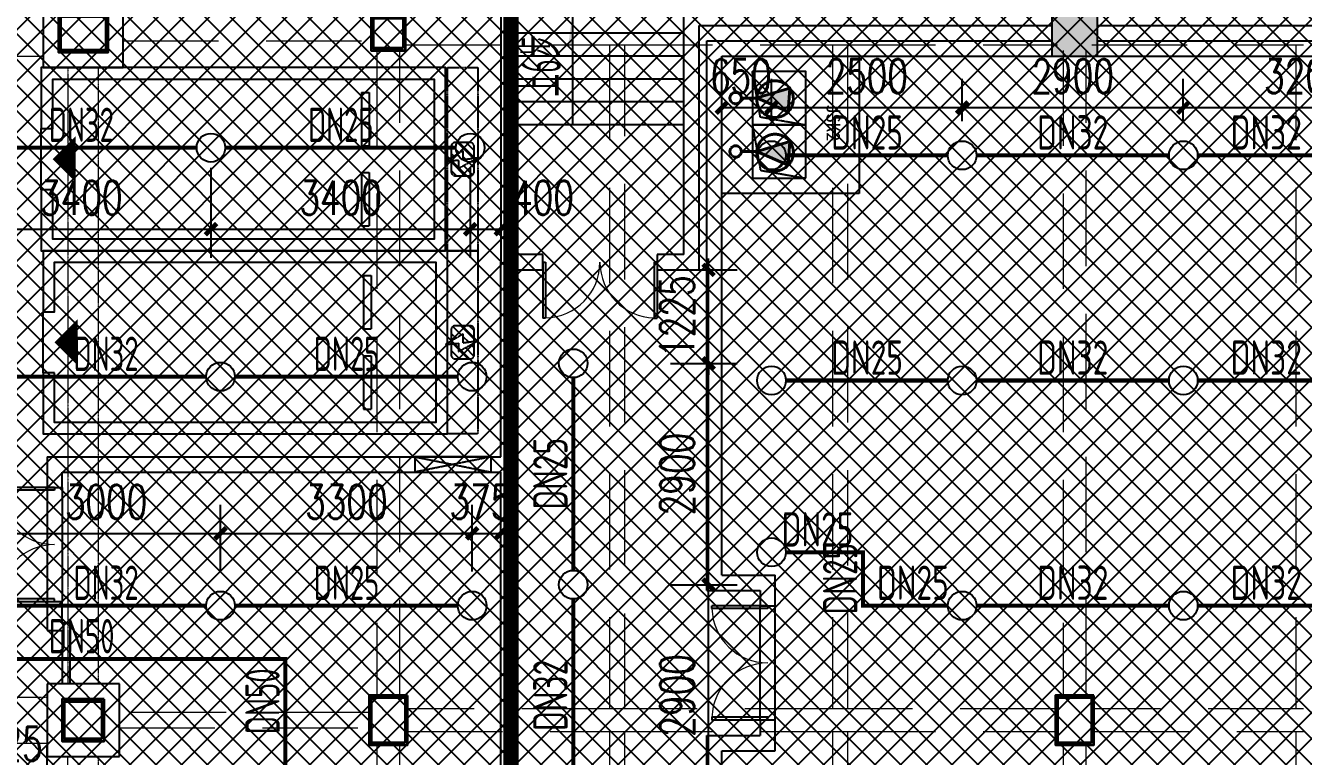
# Model space of a CAD drawing. Extents: x 6824721 to 16538177, y 2478193 to 6665639.
# Drawn here: x 8730508 to 8747264, y 2909226 to 2918801 of the extents above; entities that cross this region are included whole.
import ezdxf

# ---------------------------------------------------------------- set-up
doc = ezdxf.new("R2010")
doc.units = 0
doc.header["$LTSCALE"] = 10
for name, pattern in [('DASH', [0.35, 0.25, -0.1]), ('DASHEDX2', [1.5, 1, -0.5]), ('排水', [1.1, 1, -0.1]), ('短虚线', [187.5, 125, -62.5])]:
    doc.linetypes.add(name, pattern=pattern)
for name, color, linetype in [('0-wo', 8, 'Continuous'), ('0-绿', 3, 'Continuous'), ('00-停车位', 67, 'Continuous'), ('A-PUB_HATCH', 8, 'Continuous'), ('car', 252, 'Continuous'), ('PUB_HATCH', 8, 'Continuous'), ('S-梁-虚线', 4, 'DASH'), ('W-EQUIP_喷头', 7, 'Continuous'), ('W-PIPE-喷淋中', 6, 'Continuous'), ('W-TEXT_喷淋', 7, 'Continuous'), ('W-TWT_DIM', 3, 'Continuous'), ('WALL', 9, 'Continuous'), ('排水', 224, 'DASHEDX2'), ('画水辅助', 6, 'Continuous'), ('集水坑', 4, 'Continuous')]:
    doc.layers.add(name, color=color, linetype=linetype)
doc.layers.add('GPS-污水', color=2, linetype='排水', lineweight=40)
doc.layers.add('钢梁', color=141, linetype='Continuous', lineweight=18)
doc.styles.add('8B2_02', font='tssdeng.shx', dxfattribs={"width": 0.7, "bigfont": 'TSSDCHN.shx'})
doc.styles.add('_TCH_DIM_T3', font='SIMPLEX', dxfattribs={"width": 0.705882, "bigfont": 'GBCBIG'})
doc.styles.add('_TWT_PIPEDN', font='TSSDENG', dxfattribs={"width": 0.8, "height": 3.5, "bigfont": 'TSSDCHN'})
doc.styles.get("Standard").update_dxf_attribs({"font": 'TSSDENG.shx', "width": 0.7, "bigfont": 'TSSDCHN.shx'})
doc.styles.add('黑体', font='simhei.ttf', dxfattribs={"width": 0.65})
doc.dimstyles.new('_TWT_ARCH&&150', dxfattribs={"dimtxt": 446.25, "dimasz": 150, "dimexe": 375, "dimexo": 450, "dimgap": 189.375, "dimtad": 1, "dimdec": 0, "dimzin": 0, "dimdsep": 46, "dimtxsty": '_TCH_DIM_T3', "dimblk": 'ARCHTICK', "dimcen": 0.09, "dimclrt": 7, "dimazin": 2, "dimtfac": 1, "dimtdec": 0, "dimtix": 1, "dimtmove": 2, "dimatfit": 3, "dimfxl": 0, "dimtolj": 1, "dimtzin": 0, "dimarcsym": 0})

# ---------------------------------------------------------------- blocks, each defined once
blk = doc.blocks.new('车位2400x5300')
at = {"layer": '00-停车位', "color": 251}
for p, q in [((-875, -1000), (-175, -1000)), ((-875, -1100), (-875, -1000)), ((-175, -1100), (-175, -1000)), ((175, -1000), (875, -1000)), ((175, -1100), (175, -1000)), ((875, -1100), (875, -1000)), ((-875, -1100), (-175, -1100)), ((175, -1100), (875, -1100)), ((400, -5300), (-400, -5300))]:
    blk.add_line(p, q, dxfattribs=at)
blk.add_lwpolyline([(400, -5150), (400, -5300), (1200, -5300), (1200, 0), (-1200, 0), (-1200, -5300), (-400, -5300), (-400, -5150), (-1050, -5150), (-1050, -150), (1050, -150), (1050, -5150), (400, -5150)], dxfattribs=at)
blk.add_lwpolyline([(0, -5150, 0, 600, 0), (0, -4850, 600, 600, 0)], format="xyseb", dxfattribs=at)
blk = doc.blocks.new('A$C2EF10B80')
at = {"layer": 'A-PUB_HATCH'}
h = blk.add_hatch(dxfattribs=at)
h.set_pattern_fill('ANSI31', color=256, scale=50, angle=-16.4434)
h.set_pattern_definition([(45, (6188.46, 7099.97), (-56.1266, 56.1266), [])])
h.paths.add_polyline_path([(-983, -100, 0.414214), (-1033, -50), (-1184, -50), (-1091, -207), (-1210, -207), (-1204, -250), (-983, -250)])
h.paths.add_polyline_path([(-983, -250), (-1204, -250), (-1190, -350), (-1033, -350, 0.414213), (-983, -300)])
h.paths.add_polyline_path([(-1262, -250), (-1417, -250), (-1417, -300, 0.414215), (-1367, -350), (-1207, -350)])
h.paths.add_polyline_path([(-1221, -50), (-1367, -50, 0.414214), (-1417, -100), (-1417, -250), (-1262, -250), (-1320, -146), (-1212, -146)])
at = {"layer": 'car', "linetype": 'DASH', "ltscale": 0.5}
blk.add_line((-1367, -350), (-1033, -350), dxfattribs=at)
at = {"layer": 'car', "linetype": 'DASH'}
blk.add_lwpolyline([(-2400, 0), (0, 0), (0, -400), (-2400, -400)], close=True, dxfattribs=at)
at = {"layer": 'car', "linetype": 'DASH', "ltscale": 0.5}
blk.add_lwpolyline([(-1320, -146), (-1185, -390), (-1210, -207), (-1091, -207), (-1227, 23), (-1212, -146)], close=True, dxfattribs=at)
for points in [[(-1367, -50, 0.414214), (-1417, -100), (-1417, -300)], [(-1033, -350, 0.414214), (-983, -300), (-983, -100, 0.414214), (-1033, -50), (-1367, -50)]]:
    blk.add_lwpolyline(points, format="xyb", dxfattribs=at)
at = {"layer": 'car', "linetype": 'DASH'}
blk.add_arc((-1367, -300), 50, 180, 270, dxfattribs=at)
blk = doc.blocks.new('A$C405108C4')
at = {"color": 252, "linetype": 'DASH'}
for points in [[(28050, -31000), (27050, -31200)], [(27050, -31000), (28050, -31200)]]:
    blk.add_lwpolyline(points, dxfattribs=at)
at = {"layer": '画水辅助', "color": 4}
blk.add_lwpolyline([(27050, -31200), (28050, -31200), (28050, -31000), (27050, -31000)], close=True, dxfattribs=at)
blk = doc.blocks.new('_FZH')
blk.add_lwpolyline([(-0.5, -0.5), (0.5, -0.5), (0.5, 0.5), (-0.5, 0.5)], close=True)
at = {"layer": 'PUB_HATCH'}
blk.add_solid([(-0.5, -0.5), (0.5, -0.5), (-0.5, 0.5), (0.5, 0.5)], dxfattribs=at)
blk = doc.blocks.new('$DorLib2D$00000002')
for p, q in [((-0.5, 0), (-0.5, 0.4875)), ((-0.475, 0.4875), (-0.5, 0.4875)), ((-0.475, 0), (-0.475, 0.4875)), ((0.475, 0), (0.475, 0.4875)), ((0.475, 0.4875), (0.5, 0.4875)), ((0.5, 0), (0.5, 0.4875)), ((-0.5, 0), (-0.475, 0)), ((0.5, 0), (0.475, 0))]:
    blk.add_line(p, q)
at = {"lineweight": 13}
for centre, start, end in [((-0.4875, 0), 0, 88.53072), ((0.4875, 0), 91.46928, 180)]:
    blk.add_arc(centre, 0.4875, start, end, dxfattribs=at)
blk = doc.blocks.new('$SB01_1')
h = blk.add_hatch(color=256)
h.dxf.hatch_style = 1
h.paths.add_polyline_path([(-0.381, -0.323), (0.5, 0), (-0.381, 0.323)])
h.paths.add_polyline_path([(0, 0), (0.002, 0), (0.002, 0.001), (0, 0.001)], flags=24)
h.paths.add_polyline_path([(0, -0.002), (0.003, -0.002), (0.003, -0.001), (0, -0.001)], flags=24)
h.paths.add_polyline_path([(0, -0.003), (0.003, -0.003), (0.003, -0.002), (0, -0.002)], flags=24)
for p, q in [((0.5, 0), (-0.381, 0.323)), ((-0.381, 0.323), (-0.381, -0.323)), ((0.5, 0), (-0.381, -0.323))]:
    blk.add_line(p, q)
blk.add_circle((0, 0), 0.5)
at = {"flags": 1}
for tag, p in [('UNIT', (0, 0)), ('SPEC', (0, -0.002)), ('WHAT', (0, -0.003))]:
    blk.add_attdef(tag, p, '', height=0.001, dxfattribs=at)
blk = doc.blocks.new('42pk')
at = {"layer": 'GPS-污水', "color": 8, "linetype": '排水'}
for p, q in [((441421, 817625), (441623, 817625)), ((441421, 816925), (441623, 816925))]:
    blk.add_line(p, q, dxfattribs=at)
for centre in [(441346, 817625), (441346, 816925)]:
    blk.add_circle(centre, 75, dxfattribs=at)
at = {"layer": '排水', "color": 8, "linetype": 'DASH'}
blk.add_lwpolyline([(444103, 815238, 0, 0, 0), (443391, 815950, 160, 0, 0), (442966, 816375, 0, 0, 0)], format="xyseb", dxfattribs=at)
at = {"layer": '集水坑', "color": 8, "linetype": 'DASH', "ltscale": 0.5}
blk.add_lwpolyline([(442966, 818175), (442966, 816375), (441166, 816375), (441166, 818175)], close=True, dxfattribs=at)
for points in [[(441560, 817975), (441665, 817379), (442260, 817275)], [(441566, 817275), (441671, 816679), (442266, 816575)]]:
    blk.add_lwpolyline(points, dxfattribs=at)
at = {"layer": '集水坑', "color": 8, "linetype": 'Continuous', "ltscale": 0.5}
for points in [[(442266, 817275), (442266, 817975), (441566, 817975), (441566, 817275)], [(442266, 816575), (442266, 817275), (441566, 817275), (441566, 816575)]]:
    blk.add_lwpolyline(points, close=True, dxfattribs=at)
at = {"layer": 'GPS-污水', "color": 8, "linetype": '排水', "xscale": -480.0000000000002, "yscale": 480.0000000000002, "zscale": 480.0000000000002, "rotation": 356.2535374729292}
for p in [(441863, 817611, 0), (441863, 816911, 0)]:
    blk.add_blockref('$SB01_1', p, dxfattribs=at)
at = {"layer": '0-绿', "color": 8, "linetype": 'DASH', "style": '黑体'}
blk.add_text('JSK2', height=179.2, rotation=270, dxfattribs=at).set_placement((442538, 817545, 0))
blk = doc.blocks.new('jkytk')
at = {"layer": 'WALL', "color": 1, "const_width": 200}
for points in [[(8431489, 2940323), (8431489, 2912202), (8425539, 2912202), (8425539, 2900852), (8425489, 2900852), (8425489, 2894552), (8430039, 2894552), (8430039, 2891202)], [(8461089, 2801002), (8461089, 2837102), (8454814, 2837102), (8454814, 2833302), (8430814, 2833302), (8430814, 2846002), (8425589, 2846002), (8425389, 2846002), (8425389, 2873302), (8430939, 2873302), (8430939, 2882202), (8429789, 2882202), (8429789, 2891202), (8430039, 2891202), (8430039, 2894552), (8426089, 2894552), (8425489, 2894552), (8425489, 2900852), (8425539, 2900852), (8425539, 2912202), (8431489, 2912202), (8431489, 2936327), (8397664, 2936327)]]:
    blk.add_lwpolyline(points, dxfattribs=at)
blk = doc.blocks.new('LIANGMOBAN')
at = {"layer": 'S-梁-虚线', "color": 8, "lineweight": 18}
for p, q in [((1853591, 204428), (1861266, 204428)), ((1861591, 204278), (1861591, 196203)), ((1861991, 196203), (1861991, 204278)), ((1853591, 196028), (1861316, 196028)), ((1859916, 195428), (1861316, 195428)), ((1861591, 193453), (1861591, 195253)), ((1861991, 187203), (1861991, 195253))]:
    blk.add_line(p, q, dxfattribs=at)
at = {"layer": '钢梁', "color": 8, "linetype": '短虚线', "lineweight": 18}
for p, q in [((1862316, 204628), (1865566, 204628)), ((1865641, 204503), (1865641, 196053)), ((1865941, 196053), (1865941, 204503)), ((1866016, 204578), (1868791, 204578)), ((1868691, 204578), (1868691, 195878)), ((1868791, 204578), (1871716, 204578)), ((1868891, 195878), (1868891, 204578)), ((1871616, 204578), (1871616, 195878)), ((1871716, 204578), (1874566, 204578)), ((1871816, 195878), (1871816, 204578)), ((1874641, 204503), (1874641, 196053)), ((1874941, 196053), (1874941, 204503)), ((1875016, 204578), (1877791, 204578)), ((1877691, 204578), (1877691, 195878)), ((1865541, 195828), (1862266, 195828)), ((1868791, 195878), (1866041, 195878)), ((1871716, 195878), (1868791, 195878)), ((1874541, 195878), (1871716, 195878)), ((1877791, 195878), (1875041, 195878)), ((1862266, 195628), (1865541, 195628)), ((1866041, 195578), (1868791, 195578)), ((1868691, 195578), (1868691, 186878)), ((1868791, 195578), (1871716, 195578)), ((1868891, 186878), (1868891, 195578)), ((1871616, 195578), (1871616, 186878)), ((1871716, 195578), (1874541, 195578)), ((1871816, 186878), (1871816, 195578)), ((1875041, 195578), (1877791, 195578)), ((1877691, 195578), (1877691, 186878)), ((1865641, 195403), (1865641, 186953)), ((1865941, 186953), (1865941, 195403)), ((1874641, 195403), (1874641, 186953)), ((1874941, 186953), (1874941, 195403))]:
    blk.add_line(p, q, dxfattribs=at)
blk = doc.blocks.new('_ArchTick')
at = {"color": 0, "linetype": 'ByBlock', "const_width": 0.4}
blk.add_lwpolyline([(-0.5, -0.5), (0.5, 0.5)], dxfattribs=at)
blk = doc.blocks.new('*D781')
at = {"layer": 'Defpoints', "color": 0, "transparency": 16777216}
for p in [(8730789, 2908978), (8729864, 2908201), (8730789, 2908201)]:
    blk.add_point(p, dxfattribs=at)
at = {"layer": 'W-TWT_DIM', "color": 0, "lineweight": -2, "transparency": 16777216}
for p, q in [((8729864, 2908651), (8729864, 2909353)), ((8730789, 2908651), (8730789, 2909353)), ((8729864, 2908978), (8729714, 2908978)), ((8729864, 2908978), (8730789, 2908978)), ((8730789, 2908978), (8730939, 2908978))]:
    blk.add_line(p, q, dxfattribs=at)
at = {"layer": 'W-TWT_DIM', "color": 0, "lineweight": -2, "transparency": 16777216, "xscale": 150, "yscale": 150, "zscale": 150}
blk.add_blockref('_ArchTick', (8729864, 2908978), dxfattribs=at)
at = {"layer": 'W-TWT_DIM', "color": 0, "lineweight": -2, "transparency": 16777216, "xscale": 150, "yscale": 150, "zscale": 150, "rotation": 180}
blk.add_blockref('_ArchTick', (8730789, 2908978), dxfattribs=at)
at = {"layer": 'W-TWT_DIM', "color": 7, "transparency": 16777216, "insert": (8730327, 2909391), "char_height": 446.2, "attachment_point": 5, "style": '_TCH_DIM_T3'}
blk.add_mtext('\\A1;925', dxfattribs=at)
blk = doc.blocks.new('*D1004')
at = {"layer": 'Defpoints', "color": 0, "transparency": 16777216}
for p in [(8729539, 2917389), (8732939, 2917389), (8732939, 2916134)]:
    blk.add_point(p, dxfattribs=at)
at = {"layer": 'W-TWT_DIM', "color": 0, "lineweight": -2, "transparency": 16777216}
for p, q in [((8729539, 2916939), (8729539, 2915759)), ((8732939, 2916939), (8732939, 2915759)), ((8729539, 2916134), (8732939, 2916134))]:
    blk.add_line(p, q, dxfattribs=at)
at = {"layer": 'W-TWT_DIM', "color": 0, "lineweight": -2, "transparency": 16777216, "xscale": 150, "yscale": 150, "zscale": 150, "rotation": 180}
blk.add_blockref('_ArchTick', (8729539, 2916134), dxfattribs=at)
at = {"layer": 'W-TWT_DIM', "color": 0, "lineweight": -2, "transparency": 16777216, "xscale": 150, "yscale": 150, "zscale": 150}
blk.add_blockref('_ArchTick', (8732939, 2916134), dxfattribs=at)
at = {"layer": 'W-TWT_DIM', "color": 7, "transparency": 16777216, "insert": (8731239, 2916546), "char_height": 446.2, "attachment_point": 5, "style": '_TCH_DIM_T3'}
blk.add_mtext('\\A1;3400', dxfattribs=at)
blk = doc.blocks.new('*D1005')
at = {"layer": 'Defpoints', "color": 0, "transparency": 16777216}
for p in [(8732939, 2917389), (8736339, 2917389), (8736339, 2916134)]:
    blk.add_point(p, dxfattribs=at)
at = {"layer": 'W-TWT_DIM', "color": 0, "lineweight": -2, "transparency": 16777216}
for p, q in [((8732939, 2916939), (8732939, 2915759)), ((8736339, 2916939), (8736339, 2915759)), ((8732939, 2916134), (8736339, 2916134))]:
    blk.add_line(p, q, dxfattribs=at)
at = {"layer": 'W-TWT_DIM', "color": 0, "lineweight": -2, "transparency": 16777216, "xscale": 150, "yscale": 150, "zscale": 150, "rotation": 180}
blk.add_blockref('_ArchTick', (8732939, 2916134), dxfattribs=at)
at = {"layer": 'W-TWT_DIM', "color": 0, "lineweight": -2, "transparency": 16777216, "xscale": 150, "yscale": 150, "zscale": 150}
blk.add_blockref('_ArchTick', (8736339, 2916134), dxfattribs=at)
at = {"layer": 'W-TWT_DIM', "color": 7, "transparency": 16777216, "insert": (8734639, 2916546), "char_height": 446.2, "attachment_point": 5, "style": '_TCH_DIM_T3'}
blk.add_mtext('\\A1;3400', dxfattribs=at)
blk = doc.blocks.new('*D1006')
at = {"layer": 'Defpoints', "color": 0, "transparency": 16777216}
for p in [(8736339, 2917389), (8736739, 2917389), (8736739, 2916134)]:
    blk.add_point(p, dxfattribs=at)
at = {"layer": 'W-TWT_DIM', "color": 0, "lineweight": -2, "transparency": 16777216}
for p, q in [((8736339, 2916939), (8736339, 2915759)), ((8736739, 2916939), (8736739, 2915759)), ((8736339, 2916134), (8736739, 2916134))]:
    blk.add_line(p, q, dxfattribs=at)
at = {"layer": 'W-TWT_DIM', "color": 0, "lineweight": -2, "transparency": 16777216, "xscale": 150, "yscale": 150, "zscale": 150, "rotation": 180}
blk.add_blockref('_ArchTick', (8736339, 2916134), dxfattribs=at)
at = {"layer": 'W-TWT_DIM', "color": 0, "lineweight": -2, "transparency": 16777216, "xscale": 150, "yscale": 150, "zscale": 150}
blk.add_blockref('_ArchTick', (8736739, 2916134), dxfattribs=at)
at = {"layer": 'W-TWT_DIM', "color": 7, "transparency": 16777216, "insert": (8737294, 2916546), "char_height": 446.2, "attachment_point": 5, "style": '_TCH_DIM_T3'}
blk.add_mtext('\\A1;400', dxfattribs=at)
blk = doc.blocks.new('*D1262')
at = {"layer": 'Defpoints', "color": 0, "transparency": 16777216}
for p in [(8733064, 2912149), (8730064, 2911201), (8733064, 2911201)]:
    blk.add_point(p, dxfattribs=at)
at = {"layer": 'W-TWT_DIM', "color": 0, "lineweight": -2, "transparency": 16777216}
for p, q in [((8730064, 2911651), (8730064, 2912524)), ((8733064, 2911651), (8733064, 2912524)), ((8730064, 2912149), (8733064, 2912149))]:
    blk.add_line(p, q, dxfattribs=at)
at = {"layer": 'W-TWT_DIM', "color": 0, "lineweight": -2, "transparency": 16777216, "xscale": 150, "yscale": 150, "zscale": 150, "rotation": 180}
blk.add_blockref('_ArchTick', (8730064, 2912149), dxfattribs=at)
at = {"layer": 'W-TWT_DIM', "color": 0, "lineweight": -2, "transparency": 16777216, "xscale": 150, "yscale": 150, "zscale": 150}
blk.add_blockref('_ArchTick', (8733064, 2912149), dxfattribs=at)
at = {"layer": 'W-TWT_DIM', "color": 7, "transparency": 16777216, "insert": (8731564, 2912561), "char_height": 446.2, "attachment_point": 5, "style": '_TCH_DIM_T3'}
blk.add_mtext('\\A1;3000', dxfattribs=at)
blk = doc.blocks.new('*D1263')
at = {"layer": 'Defpoints', "color": 0, "transparency": 16777216}
for p in [(8736364, 2912149), (8733064, 2911201), (8736364, 2911201)]:
    blk.add_point(p, dxfattribs=at)
at = {"layer": 'W-TWT_DIM', "color": 0, "lineweight": -2, "transparency": 16777216}
for p, q in [((8733064, 2911651), (8733064, 2912524)), ((8736364, 2911651), (8736364, 2912524)), ((8733064, 2912149), (8736364, 2912149))]:
    blk.add_line(p, q, dxfattribs=at)
at = {"layer": 'W-TWT_DIM', "color": 0, "lineweight": -2, "transparency": 16777216, "xscale": 150, "yscale": 150, "zscale": 150, "rotation": 180}
blk.add_blockref('_ArchTick', (8733064, 2912149), dxfattribs=at)
at = {"layer": 'W-TWT_DIM', "color": 0, "lineweight": -2, "transparency": 16777216, "xscale": 150, "yscale": 150, "zscale": 150}
blk.add_blockref('_ArchTick', (8736364, 2912149), dxfattribs=at)
at = {"layer": 'W-TWT_DIM', "color": 7, "transparency": 16777216, "insert": (8734714, 2912561), "char_height": 446.2, "attachment_point": 5, "style": '_TCH_DIM_T3'}
blk.add_mtext('\\A1;3300', dxfattribs=at)
blk = doc.blocks.new('*D1264')
at = {"layer": 'Defpoints', "color": 0, "transparency": 16777216}
for p in [(8736739, 2912149), (8736364, 2911201), (8736739, 2911201)]:
    blk.add_point(p, dxfattribs=at)
at = {"layer": 'W-TWT_DIM', "color": 0, "lineweight": -2, "transparency": 16777216}
for p, q in [((8736364, 2911651), (8736364, 2912524)), ((8736739, 2911651), (8736739, 2912524)), ((8736364, 2912149), (8736214, 2912149)), ((8736364, 2912149), (8736739, 2912149)), ((8736739, 2912149), (8736889, 2912149))]:
    blk.add_line(p, q, dxfattribs=at)
at = {"layer": 'W-TWT_DIM', "color": 0, "lineweight": -2, "transparency": 16777216, "xscale": 150, "yscale": 150, "zscale": 150}
blk.add_blockref('_ArchTick', (8736364, 2912149), dxfattribs=at)
at = {"layer": 'W-TWT_DIM', "color": 0, "lineweight": -2, "transparency": 16777216, "xscale": 150, "yscale": 150, "zscale": 150, "rotation": 180}
blk.add_blockref('_ArchTick', (8736739, 2912149), dxfattribs=at)
at = {"layer": 'W-TWT_DIM', "color": 7, "transparency": 16777216, "insert": (8736472, 2912561), "char_height": 446.2, "attachment_point": 5, "style": '_TCH_DIM_T3'}
blk.add_mtext('\\A1;375', dxfattribs=at)
blk = doc.blocks.new('*D1665')
at = {"layer": 'Defpoints', "color": 0, "transparency": 16777216}
for p in [(8740289, 2917727), (8739639, 2917101), (8740289, 2917101)]:
    blk.add_point(p, dxfattribs=at)
at = {"layer": 'W-TWT_DIM', "color": 0, "lineweight": -2, "transparency": 16777216}
for p, q in [((8739639, 2917551), (8739639, 2918102)), ((8740289, 2917551), (8740289, 2918102)), ((8739639, 2917727), (8740289, 2917727))]:
    blk.add_line(p, q, dxfattribs=at)
at = {"layer": 'W-TWT_DIM', "color": 0, "lineweight": -2, "transparency": 16777216, "xscale": 150, "yscale": 150, "zscale": 150, "rotation": 180}
blk.add_blockref('_ArchTick', (8739639, 2917727), dxfattribs=at)
at = {"layer": 'W-TWT_DIM', "color": 0, "lineweight": -2, "transparency": 16777216, "xscale": 150, "yscale": 150, "zscale": 150}
blk.add_blockref('_ArchTick', (8740289, 2917727), dxfattribs=at)
at = {"layer": 'W-TWT_DIM', "color": 7, "transparency": 16777216, "insert": (8739886, 2918139), "char_height": 446.2, "attachment_point": 5, "style": '_TCH_DIM_T3'}
blk.add_mtext('\\A1;650', dxfattribs=at)
blk = doc.blocks.new('*D1666')
at = {"layer": 'Defpoints', "color": 0, "transparency": 16777216}
for p in [(8742789, 2917727), (8740289, 2917101), (8742789, 2917101)]:
    blk.add_point(p, dxfattribs=at)
at = {"layer": 'W-TWT_DIM', "color": 0, "lineweight": -2, "transparency": 16777216}
for p, q in [((8740289, 2917551), (8740289, 2918102)), ((8742789, 2917551), (8742789, 2918102)), ((8740289, 2917727), (8742789, 2917727))]:
    blk.add_line(p, q, dxfattribs=at)
at = {"layer": 'W-TWT_DIM', "color": 0, "lineweight": -2, "transparency": 16777216, "xscale": 150, "yscale": 150, "zscale": 150, "rotation": 180}
blk.add_blockref('_ArchTick', (8740289, 2917727), dxfattribs=at)
at = {"layer": 'W-TWT_DIM', "color": 0, "lineweight": -2, "transparency": 16777216, "xscale": 150, "yscale": 150, "zscale": 150}
blk.add_blockref('_ArchTick', (8742789, 2917727), dxfattribs=at)
at = {"layer": 'W-TWT_DIM', "color": 7, "transparency": 16777216, "insert": (8741539, 2918139), "char_height": 446.2, "attachment_point": 5, "style": '_TCH_DIM_T3'}
blk.add_mtext('\\A1;2500', dxfattribs=at)
blk = doc.blocks.new('*D1667')
at = {"layer": 'Defpoints', "color": 0, "transparency": 16777216}
for p in [(8745689, 2917727), (8742789, 2917101), (8745689, 2917101)]:
    blk.add_point(p, dxfattribs=at)
at = {"layer": 'W-TWT_DIM', "color": 0, "lineweight": -2, "transparency": 16777216}
for p, q in [((8742789, 2917551), (8742789, 2918102)), ((8745689, 2917551), (8745689, 2918102)), ((8742789, 2917727), (8745689, 2917727))]:
    blk.add_line(p, q, dxfattribs=at)
at = {"layer": 'W-TWT_DIM', "color": 0, "lineweight": -2, "transparency": 16777216, "xscale": 150, "yscale": 150, "zscale": 150, "rotation": 180}
blk.add_blockref('_ArchTick', (8742789, 2917727), dxfattribs=at)
at = {"layer": 'W-TWT_DIM', "color": 0, "lineweight": -2, "transparency": 16777216, "xscale": 150, "yscale": 150, "zscale": 150}
blk.add_blockref('_ArchTick', (8745689, 2917727), dxfattribs=at)
at = {"layer": 'W-TWT_DIM', "color": 7, "transparency": 16777216, "insert": (8744239, 2918139), "char_height": 446.2, "attachment_point": 5, "style": '_TCH_DIM_T3'}
blk.add_mtext('\\A1;2900', dxfattribs=at)
blk = doc.blocks.new('*D1668')
at = {"layer": 'Defpoints', "color": 0, "transparency": 16777216}
for p in [(8748889, 2917727), (8745689, 2917101), (8748889, 2917101)]:
    blk.add_point(p, dxfattribs=at)
at = {"layer": 'W-TWT_DIM', "color": 0, "lineweight": -2, "transparency": 16777216}
for p, q in [((8745689, 2917551), (8745689, 2918102)), ((8748889, 2917551), (8748889, 2918102)), ((8745689, 2917727), (8748889, 2917727))]:
    blk.add_line(p, q, dxfattribs=at)
at = {"layer": 'W-TWT_DIM', "color": 0, "lineweight": -2, "transparency": 16777216, "xscale": 150, "yscale": 150, "zscale": 150, "rotation": 180}
blk.add_blockref('_ArchTick', (8745689, 2917727), dxfattribs=at)
at = {"layer": 'W-TWT_DIM', "color": 0, "lineweight": -2, "transparency": 16777216, "xscale": 150, "yscale": 150, "zscale": 150}
blk.add_blockref('_ArchTick', (8748889, 2917727), dxfattribs=at)
at = {"layer": 'W-TWT_DIM', "color": 7, "transparency": 16777216, "insert": (8747289, 2918139), "char_height": 446.2, "attachment_point": 5, "style": '_TCH_DIM_T3'}
blk.add_mtext('\\A1;3200', dxfattribs=at)
blk = doc.blocks.new('*D1712')
at = {"layer": 'Defpoints', "color": 0, "transparency": 16777216}
for p in [(8738516, 2915601), (8739464, 2915601), (8738516, 2914376)]:
    blk.add_point(p, dxfattribs=at)
at = {"layer": 'W-TWT_DIM', "color": 0, "lineweight": -2, "transparency": 16777216}
for p, q in [((8738966, 2915601), (8739839, 2915601)), ((8739464, 2915601), (8739464, 2915751)), ((8739464, 2914376), (8739464, 2915601)), ((8738966, 2914376), (8739839, 2914376)), ((8739464, 2914376), (8739464, 2914226))]:
    blk.add_line(p, q, dxfattribs=at)
at = {"layer": 'W-TWT_DIM', "color": 0, "lineweight": -2, "transparency": 16777216, "xscale": 150, "yscale": 150, "zscale": 150}
for p, rotation in [((8739464, 2915601), 270), ((8739464, 2914376), 90)]:
    blk.add_blockref('_ArchTick', p, dxfattribs=dict(at, rotation=rotation))
at = {"layer": 'W-TWT_DIM', "color": 7, "transparency": 16777216, "insert": (8739052, 2914989), "char_height": 446.2, "attachment_point": 5, "rotation": 90, "style": '_TCH_DIM_T3'}
blk.add_mtext('\\A1;1225', dxfattribs=at)
blk = doc.blocks.new('*D1713')
at = {"layer": 'Defpoints', "color": 0, "transparency": 16777216}
for p in [(8738516, 2914376), (8739464, 2914376), (8738516, 2911476)]:
    blk.add_point(p, dxfattribs=at)
at = {"layer": 'W-TWT_DIM', "color": 0, "lineweight": -2, "transparency": 16777216}
for p, q in [((8738966, 2914376), (8739839, 2914376)), ((8739464, 2911476), (8739464, 2914376)), ((8738966, 2911476), (8739839, 2911476))]:
    blk.add_line(p, q, dxfattribs=at)
at = {"layer": 'W-TWT_DIM', "color": 0, "lineweight": -2, "transparency": 16777216, "xscale": 150, "yscale": 150, "zscale": 150}
for p, rotation in [((8739464, 2914376), 90), ((8739464, 2911476), 270)]:
    blk.add_blockref('_ArchTick', p, dxfattribs=dict(at, rotation=rotation))
at = {"layer": 'W-TWT_DIM', "color": 7, "transparency": 16777216, "insert": (8739052, 2912926), "char_height": 446.2, "attachment_point": 5, "rotation": 90, "style": '_TCH_DIM_T3'}
blk.add_mtext('\\A1;2900', dxfattribs=at)
blk = doc.blocks.new('*D1714')
at = {"layer": 'Defpoints', "color": 0, "transparency": 16777216}
for p in [(8738516, 2911476), (8739464, 2911476), (8738516, 2908576)]:
    blk.add_point(p, dxfattribs=at)
at = {"layer": 'W-TWT_DIM', "color": 0, "lineweight": -2, "transparency": 16777216}
for p, q in [((8738966, 2911476), (8739839, 2911476)), ((8739464, 2908576), (8739464, 2911476)), ((8738966, 2908576), (8739839, 2908576))]:
    blk.add_line(p, q, dxfattribs=at)
at = {"layer": 'W-TWT_DIM', "color": 0, "lineweight": -2, "transparency": 16777216, "xscale": 150, "yscale": 150, "zscale": 150}
for p, rotation in [((8739464, 2911476), 90), ((8739464, 2908576), 270)]:
    blk.add_blockref('_ArchTick', p, dxfattribs=dict(at, rotation=rotation))
at = {"layer": 'W-TWT_DIM', "color": 7, "transparency": 16777216, "insert": (8739052, 2910026), "char_height": 446.2, "attachment_point": 5, "rotation": 90, "style": '_TCH_DIM_T3'}
blk.add_mtext('\\A1;2900', dxfattribs=at)
blk = doc.blocks.new('$TwtSys$00000125')
blk.add_circle((0, 0, 0), 1)

msp = doc.modelspace()

# ---------------------------------------------------------------- hatches: boundary and pattern name
h = msp.add_hatch()
h.set_pattern_fill('ANSI37', color=8, scale=150)
h.set_pattern_definition([(45, (8303016.86, 2710265.2), (-168.3798, 168.3798), []), (135, (8303016.86, 2710265.2), (-168.3798, -168.3798), [])])
h.paths.add_polyline_path([(8824414.1, 2949451.5), (8824414.1, 2935151.5), (8842714.1, 2935151.5), (8842714.1, 2879526.5), (8827964.1, 2879526.5), (8827964.1, 2881476.5), (8830839.1, 2881476.5), (8830939.1, 2886876.5), (8804334.6, 2886876.5), (8804142.3, 2820149.7), (8833564.1, 2820152.3), (8833564.1, 2817714.5), (8841204.8, 2810768), (8839163.9, 2808501.4), (8843102.6, 2804955), (8820829.2, 2780217.9), (8820829.2, 2770055.4), (8785124.6, 2730401.5), (8708264.1, 2730401.5), (8708264.1, 2736351.5), (8695014.1, 2750701.5), (8695014.1, 2775001.5), (8703014.1, 2775002.8), (8703014.1, 2949451.5), (8712039.3, 2949451.5)])
at = {"layer": '0-wo'}
msp.add_hatch(color=8, dxfattribs=at).paths.add_polyline_path([(8737684.1, 2919001.5), (8737684.1, 2918551.5), (8737624.1, 2918551.5)])
at = {"layer": 'W-PIPE-喷淋中'}
for points in [[(8741489.1, 2911901.5), (8741489.1, 2911927.7), (8741515.3, 2911927.7)], [(8741489.1, 2911901.5), (8741515.3, 2911901.5), (8741515.3, 2911927.7)], [(8741489.1, 2911201.5), (8741489.1, 2911175.2), (8741462.8, 2911175.2)], [(8741489.1, 2911201.5), (8741462.8, 2911201.5), (8741462.8, 2911175.2)], [(8733914.1, 2910501.5), (8733940.3, 2910501.5), (8733940.3, 2910527.7)], [(8733914.1, 2910501.5), (8733914.1, 2910527.7), (8733940.3, 2910527.7)]]:
    msp.add_hatch(color=256, dxfattribs=at).paths.add_polyline_path(points)

# ---------------------------------------------------------------- linework, layer by layer
at = {"layer": '0-wo', "color": 8}
for p, q in [((8736739.1, 2922289), (8736739.1, 2915701.5)), ((8736939.1, 2915801.5), (8736939.1, 2922289)), ((8730739.1, 2919151.5), (8730739.1, 2918251.5)), ((8731789.1, 2918251.5), (8731789.1, 2919151.5)), ((8739139.1, 2915801.5), (8739139.1, 2919001.5)), ((8735039.1, 2918926.5), (8735039.1, 2918476.5)), ((8735489.1, 2918476.5), (8735489.1, 2918926.5)), ((8739339.1, 2918801.5), (8743964.1, 2918801.5)), ((8739339.1, 2915601.5), (8739339.1, 2918801.5)), ((8744564.1, 2918801.5), (8752964.1, 2918801.5)), ((8735039.1, 2918476.5), (8735489.1, 2918476.5)), ((8739439.1, 2918601.5), (8743964.1, 2918601.5)), ((8739439.1, 2911401.5), (8739439.1, 2918601.5)), ((8744564.1, 2918601.5), (8752964.1, 2918601.5)), ((8739639.1, 2918401.5), (8743964.1, 2918401.5)), ((8739639.1, 2911601.5), (8739639.1, 2918401.5)), ((8744564.1, 2918401.5), (8752964.1, 2918401.5)), ((8730739.1, 2918251.5), (8731789.1, 2918251.5)), ((8737289.1, 2915801.5), (8736939.1, 2915801.5)), ((8737289.1, 2915601.5), (8737289.1, 2915801.5)), ((8739139.1, 2915801.5), (8738789.1, 2915801.5)), ((8738789.1, 2915801.5), (8738789.1, 2915601.5)), ((8736739.1, 2913151.5), (8736739.1, 2915701.5)), ((8736939.1, 2915601.5), (8737289.1, 2915601.5)), ((8736939.1, 2913051.5), (8736939.1, 2915601.5)), ((8738789.1, 2915601.5), (8739339.1, 2915601.5)), ((8730789.1, 2913151.5), (8730789.1, 2912751.5)), ((8730789.1, 2913151.5), (8736739.1, 2913151.5)), ((8730989.1, 2912751.5), (8730989.1, 2912951.5)), ((8730989.1, 2912951.5), (8736739.1, 2912951.5)), ((8736739.1, 2903676.5), (8736739.1, 2912951.5)), ((8736939.1, 2903476.5), (8736939.1, 2913051.5)), ((8730789.1, 2912751.5), (8730789.1, 2911251.5)), ((8730789.1, 2912751.5), (8730989.1, 2912751.5)), ((8730989.1, 2912751.5), (8730989.1, 2911251.5)), ((8739639.1, 2911601.5), (8740339.1, 2911601.5)), ((8740339.1, 2911201.5), (8740339.1, 2911601.5)), ((8739439.1, 2911401.5), (8740139.1, 2911401.5)), ((8740139.1, 2911401.5), (8740139.1, 2911201.5)), ((8730989.1, 2911251.5), (8730789.1, 2911251.5)), ((8730789.1, 2911251.5), (8730789.1, 2910876.5)), ((8730989.1, 2910976.5), (8730989.1, 2911251.5)), ((8740139.1, 2911201.5), (8740339.1, 2911201.5)), ((8740139.1, 2909701.5), (8740139.1, 2911201.5)), ((8740339.1, 2909701.5), (8740339.1, 2911201.5)), ((8730989.1, 2910976.5), (8731089.1, 2910976.5)), ((8731089.1, 2910976.5), (8731089.1, 2910176.5)), ((8730789.1, 2910876.5), (8730989.1, 2910876.5)), ((8730989.1, 2910876.5), (8730989.1, 2910176.5)), ((8731739.1, 2910176.5), (8730789.1, 2910176.5)), ((8730789.1, 2910176.5), (8730789.1, 2909226.5)), ((8731739.1, 2910176.5), (8730789.1, 2910176.5)), ((8730789.1, 2910176.5), (8730789.1, 2909226.5)), ((8731739.1, 2909226.5), (8731739.1, 2910176.5)), ((8731739.1, 2909226.5), (8731739.1, 2910176.5)), ((8735514.1, 2910026.5), (8735014.1, 2910026.5)), ((8735014.1, 2910026.5), (8735014.1, 2909376.5)), ((8735514.1, 2909376.5), (8735514.1, 2910026.5)), ((8744514.1, 2910026.5), (8744014.1, 2910026.5)), ((8744014.1, 2910026.5), (8744014.1, 2909376.5)), ((8744514.1, 2909376.5), (8744514.1, 2910026.5)), ((8740339.1, 2909701.5), (8740139.1, 2909701.5)), ((8740139.1, 2909701.5), (8740139.1, 2909501.5)), ((8740339.1, 2909301.5), (8740339.1, 2909701.5)), ((8739439.1, 2900301.5), (8739439.1, 2909501.5)), ((8739439.1, 2909501.5), (8740139.1, 2909501.5)), ((8730789.1, 2909226.5), (8731739.1, 2909226.5)), ((8730789.1, 2909226.5), (8731739.1, 2909226.5)), ((8735014.1, 2909376.5), (8735514.1, 2909376.5)), ((8739639.1, 2900501.5), (8739639.1, 2909301.5)), ((8739639.1, 2909301.5), (8740339.1, 2909301.5)), ((8744014.1, 2909376.5), (8744514.1, 2909376.5))]:
    msp.add_line(p, q, dxfattribs=at)
at = {"layer": '0-wo', "color": 8, "lineweight": 35}
for points in [[(8730939.1, 2918951.5), (8730939.1, 2918451.5), (8731589.1, 2918451.5), (8731589.1, 2918951.5)], [(8731559.1, 2918921.5), (8731559.1, 2918481.5), (8730969.1, 2918481.5), (8730969.1, 2918921.5)], [(8735489.1, 2918926.5), (8735039.1, 2918926.5), (8735039.1, 2918476.5), (8735489.1, 2918476.5)], [(8735459.1, 2918506.5), (8735069.1, 2918506.5), (8735069.1, 2918896.5), (8735459.1, 2918896.5)], [(8731539.1, 2909976.5), (8730989.1, 2909976.5), (8730989.1, 2909426.5), (8731539.1, 2909426.5)], [(8731509.1, 2909456.5), (8731019.1, 2909456.5), (8731019.1, 2909946.5), (8731509.1, 2909946.5)], [(8735514.1, 2910026.5), (8735014.1, 2910026.5), (8735014.1, 2909376.5), (8735514.1, 2909376.5)], [(8735484.1, 2909406.5), (8735044.1, 2909406.5), (8735044.1, 2909996.5), (8735484.1, 2909996.5)], [(8744514.1, 2910026.5), (8744014.1, 2910026.5), (8744014.1, 2909376.5), (8744514.1, 2909376.5)], [(8744484.1, 2909406.5), (8744044.1, 2909406.5), (8744044.1, 2909996.5), (8744484.1, 2909996.5)]]:
    msp.add_lwpolyline(points, close=True, dxfattribs=at)
at = {"layer": '0-wo', "color": 8}
for points in [[(8737684.1, 2917501.5), (8737684.1, 2919001.5)], [(8739139.1, 2918701.5), (8736939.1, 2918701.5)], [(8739139.1, 2918401.5), (8736939.1, 2918401.5)], [(8739139.1, 2918101.5), (8736939.1, 2918101.5)], [(8739139.1, 2917801.5), (8736939.1, 2917801.5)], [(8739139.1, 2917501.5), (8736939.1, 2917501.5)]]:
    msp.add_lwpolyline(points, dxfattribs=at)
at = {"layer": 'W-PIPE-喷淋中', "ltscale": 1.5, "const_width": 52.5}
for points in [[(8729726.6, 2917201.5), (8732751.6, 2917201.5)], [(8733126.6, 2917201.5), (8736151.6, 2917201.5)], [(8742601.6, 2917101.5), (8740476.6, 2917101.5)], [(8745501.6, 2917101.5), (8742976.6, 2917101.5)], [(8747864.1, 2917101.5), (8745876.6, 2917101.5)], [(8730251.6, 2914201.5), (8732876.6, 2914201.5)], [(8733251.6, 2914201.5), (8736176.6, 2914201.5)], [(8737689.1, 2914189), (8737689.1, 2911664)], [(8742601.6, 2914151.5), (8740476.6, 2914151.5)], [(8745501.6, 2914151.5), (8742976.6, 2914151.5)], [(8745876.6, 2914151.5), (8747864.1, 2914151.5)], [(8740476.6, 2911901.5), (8741489.1, 2911901.5)], [(8741489.1, 2911901.5), (8741489.1, 2911201.5)], [(8737689.1, 2911289), (8737689.1, 2908764)], [(8730251.6, 2911201.5), (8732876.6, 2911201.5)], [(8733251.6, 2911201.5), (8736176.6, 2911201.5)], [(8742601.6, 2911201.5), (8741489.1, 2911201.5)], [(8745501.6, 2911201.5), (8742976.6, 2911201.5)], [(8745876.6, 2911201.5), (8747864.1, 2911201.5)], [(8728564.1, 2910501.5), (8733914.1, 2910501.5)], [(8733914.1, 2907876.5), (8733914.1, 2910501.5)]]:
    msp.add_lwpolyline(points, dxfattribs=at)

# ---------------------------------------------------------------- block references
msp.add_blockref('jkytk', (305383.7, -8645.8))
at = {"layer": '0-wo'}
msp.add_blockref('42pk', (8298472.7, 2100226.9), dxfattribs=at)
at = {"layer": '0-wo', "color": 8}
msp.add_blockref('A$C405108C4', (8708564.1, 2944151.5), dxfattribs=at)
for name, p, xscale, yscale, zscale, rotation in [('_FZH', (8744264.1, 2918701.5), 600, 600, 600, 90), ('$DorLib2D$00000002', (8730889.1, 2912001.5), -1500, -1500, 200, 270), ('$DorLib2D$00000002', (8740239.1, 2910451.5), 1500, 1500, 200, 90)]:
    msp.add_blockref(name, p, dxfattribs=dict(at, xscale=xscale, yscale=yscale, zscale=zscale, rotation=rotation))
for name, p, rotation in [('车位2400x5300', (8736014.1, 2917051.5), 270), ('A$C2EF10B80', (8736039.1, 2918251.5), 89.99999732376651), ('车位2400x5300', (8736039.1, 2914651.5), 270), ('A$C2EF10B80', (8736039.1, 2915851.5), 89.99999732376651)]:
    msp.add_blockref(name, p, dxfattribs=dict(at, rotation=rotation))
at = {"layer": '0-wo', "color": 8, "xscale": -1500, "yscale": -1500, "zscale": 200}
msp.add_blockref('$DorLib2D$00000002', (8738039.1, 2915701.5), dxfattribs=at)
at = {"layer": 'W-EQUIP_喷头', "xscale": 187.5, "yscale": 187.5, "zscale": 187.5}
for p in [(8732939.1, 2917201.5), (8736339.1, 2917201.5), (8740289.1, 2917101.5), (8742789.1, 2917101.5), (8745689.1, 2917101.5), (8737689.1, 2914376.5), (8733064.1, 2914201.5), (8736364.1, 2914201.5), (8740289.1, 2914151.5), (8742789.1, 2914151.5), (8745689.1, 2914151.5), (8740289.1, 2911901.5), (8737689.1, 2911476.5), (8733064.1, 2911201.5), (8736364.1, 2911201.5), (8742789.1, 2911201.5), (8745689.1, 2911201.5)]:
    msp.add_blockref('$TwtSys$00000125', p, dxfattribs=at)
at = {"layer": '钢梁', "color": 6}
msp.add_blockref('LIANGMOBAN', (6869472.7, 2713973), dxfattribs=at)

# ---------------------------------------------------------------- texts
at = {"layer": '0-wo', "color": 8}
for s, width, p in [('步', 0.6, (8737526.6, 2918379.4)), ('6', 0.48, (8737526.6, 2918185.6)), ('上', 0.6, (8737526.6, 2917870.6))]:
    msp.add_text(s, height=525, rotation=90, dxfattribs=dict(at, width=width)).set_placement(p)
at = {"layer": 'W-TEXT_喷淋'}
for s, style, width, p in [('DN32', '_TWT_PIPEDN', 0.64, (8730812.6, 2917276.5)), ('DN25', '_TWT_PIPEDN', 0.64, (8734212.6, 2917276.5)), ('DN32', '_TWT_PIPEDN', 0.64, (8731137.6, 2914276.5)), ('DN25', '_TWT_PIPEDN', 0.64, (8734287.6, 2914276.5)), ('DN32', '8B2_02', 0.7, (8746310.1, 2914226.5)), ('DN25', '8B2_02', 0.7, (8740422.6, 2911976.5)), ('DN32', '_TWT_PIPEDN', 0.64, (8731137.6, 2911276.5)), ('DN25', '_TWT_PIPEDN', 0.64, (8734287.6, 2911276.5)), ('DN32', '8B2_02', 0.7, (8746310.1, 2911276.5)), ('DN50', '_TWT_PIPEDN', 0.64, (8730812.6, 2910576.5))]:
    msp.add_text(s, height=450, dxfattribs=dict(at, style=style, width=width)).set_placement(p)
for s, rotation, style, width, p in [('DN25', 0.00001, '8B2_02', 0.7, (8741072.6, 2917176.5)), ('DN32', 0.00001, '8B2_02', 0.7, (8743772.6, 2917176.5)), ('DN32', 0.00001, '8B2_02', 0.7, (8746310.1, 2917176.5)), ('DN25', 0.00001, '8B2_02', 0.7, (8741072.6, 2914226.5)), ('DN32', 0.00001, '8B2_02', 0.7, (8743772.6, 2914226.5)), ('DN25', 90, '8B2_02', 0.7, (8737614.1, 2912460)), ('DN25', 90, '8B2_02', 0.7, (8741414.1, 2911085)), ('DN25', 0.00001, '8B2_02', 0.7, (8741672.6, 2911276.5)), ('DN32', 0.00001, '8B2_02', 0.7, (8743772.6, 2911276.5)), ('DN32', 90, '8B2_02', 0.7, (8737614.1, 2909560)), ('DN50', 90, '_TWT_PIPEDN', 0.64, (8733839.1, 2909519))]:
    msp.add_text(s, height=450, rotation=rotation, dxfattribs=dict(at, style=style, width=width)).set_placement(p)

# ---------------------------------------------------------------- dimensions: what is measured, and where the dimension line sits
at = {"layer": 'W-TWT_DIM'}
for base, p1, p2, angle, picture, middle in [((8740289.1, 2917726.7), (8739639.1, 2917101.5), (8740289.1, 2917101.5), 0.00001, '*D1665', (8739885.9, 2918139.2)), ((8736739.1, 2916133.6), (8736339.1, 2917389), (8736739.1, 2917389), 0, '*D1006', (8737294.1, 2916546.1)), ((8736739.1, 2912148.6), (8736364.1, 2911201.5), (8736739.1, 2911201.5), 0, '*D1264', (8736472, 2912561.1))]:
    dim = msp.add_linear_dim(base=base, p1=p1, p2=p2, angle=angle, dimstyle='_TWT_ARCH&&150', dxfattribs=at)
    dim.commit()
    dim.dimension.update_dxf_attribs({"geometry": picture, "text_midpoint": middle, "dimtype": 129})
for p1, p2, distance, picture, middle in [((8740289.1, 2917101.5), (8742789.1, 2917101.5), 625.2, '*D1666', (8741539.1, 2918139.2)), ((8742789.1, 2917101.5), (8745689.1, 2917101.5), 625.2, '*D1667', (8744239.1, 2918139.2)), ((8745689.1, 2917101.5), (8748889.1, 2917101.5), 625.2, '*D1668', (8747289.1, 2918139.2)), ((8729539.1, 2917389), (8732939.1, 2917389), -1255.3, '*D1004', (8731239.1, 2916546.1)), ((8732939.1, 2917389), (8736339.1, 2917389), -1255.3, '*D1005', (8734639.1, 2916546.1)), ((8738516.4, 2914376.5), (8738516.4, 2915601.5), -947.7, '*D1712', (8739051.6, 2914989)), ((8738516.4, 2911476.5), (8738516.4, 2914376.5), -947.7, '*D1713', (8739051.6, 2912926.5)), ((8730064.1, 2911201.5), (8733064.1, 2911201.5), 947.2, '*D1262', (8731564.1, 2912561.1)), ((8733064.1, 2911201.5), (8736364.1, 2911201.5), 947.2, '*D1263', (8734714.1, 2912561.1)), ((8738516.4, 2908576.5), (8738516.4, 2911476.5), -947.7, '*D1714', (8739051.6, 2910026.5)), ((8729864.1, 2908201.5), (8730789.1, 2908201.5), 776.5, '*D781', (8730326.6, 2909390.5))]:
    dim = msp.add_aligned_dim(p1=p1, p2=p2, distance=distance, dimstyle='_TWT_ARCH&&150', dxfattribs=at)
    dim.commit()
    dim.dimension.update_dxf_attribs({"geometry": picture, "text_midpoint": middle})

doc.saveas('drawing.dxf')
